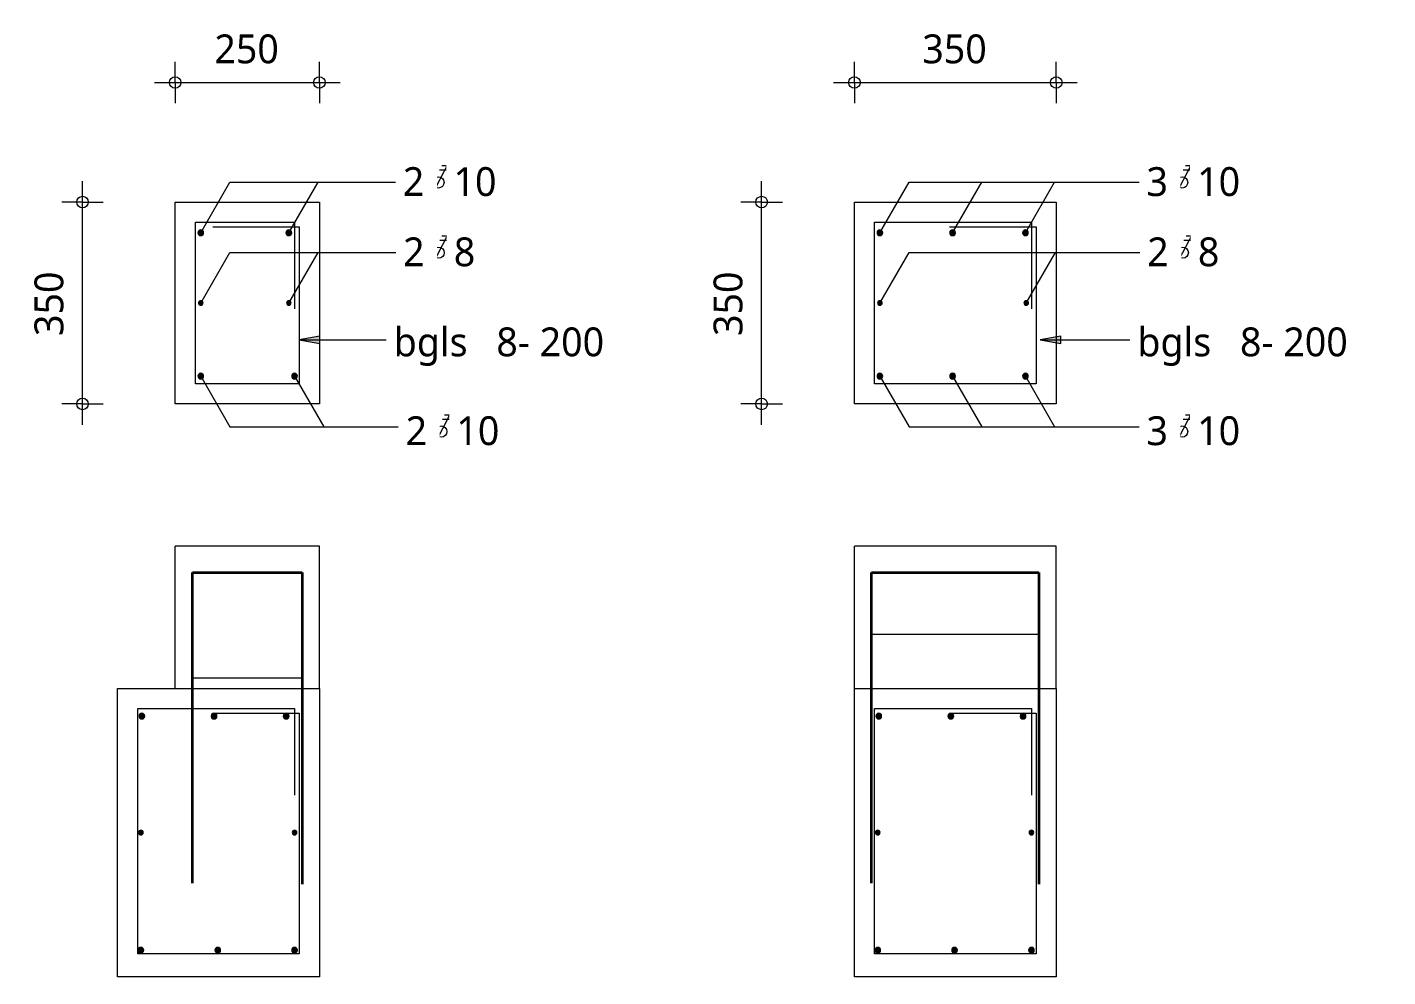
# Model space of a CAD drawing. Header units: millimetres. Extents: x -3388 to 20400, y -422 to 11347.
# Drawn here: x 18041 to 20400, y 1645 to 3292 of the extents above; entities that cross this region are included whole.
import ezdxf

# ---------------------------------------------------------------- set-up
doc = ezdxf.new("R2010")
doc.units = ezdxf.units.MM
for name, color, linetype, lineweight in [('A-ANNO-DIMS', 211, 'Continuous', 13), ('A-ANNO-DIMS-20', 211, 'Continuous', 13), ('A-DETL', 90, 'Continuous', 13), ('A-DETL-GENF', 92, 'Continuous', 18), ('A-DETL-IDEN', 3, 'Continuous', 18), ('A-DETL-MEDM', 33, 'Continuous', 18)]:
    doc.layers.add(name, color=color, linetype=linetype, lineweight=lineweight)
doc.styles.add('Segoe UI_1', font='segoeui.ttf', dxfattribs={"height": 50})
doc.dimstyles.new('2_5_mm', dxfattribs={"dimscale": 304.8, "dimtxt": 52.368197, "dimasz": 0.065617, "dimexe": 0.11811, "dimexo": 0.0625, "dimgap": 0.059055, "dimtad": 1, "dimdec": 0, "dimzin": 0, "dimdsep": 46, "dimtxsty": 'Segoe UI_1', "dimblk1": 'DOTBLANK', "dimblk2": 'DOTBLANK', "dimsah": 1, "dimcen": 0.09, "dimdle": 0.11811, "dimazin": 0, "dimtfac": 1, "dimtdec": 4, "dimtix": 1, "dimtmove": 0, "dimatfit": 3, "dimfxl": 0.11811, "dimfxlon": 1, "dimtvp": 1, "dimtfill": 1, "dimtolj": 1, "dimtzin": 0, "dimarcsym": 2})

# ---------------------------------------------------------------- blocks, each defined once
blk = doc.blocks.new('28 balk - Type 1 dekking 35_40-4424362-Details Wapening')
at = {"layer": 'A-DETL-MEDM'}
for p, q in [((0, 350), (250, 350)), ((0, 0), (0, 350)), ((250, 350), (250, 0)), ((250, 0), (0, 0))]:
    blk.add_line(p, q, dxfattribs=at)
blk = doc.blocks.new('28 beugels - rond 8-4424741-Details Wapening')
at = {"layer": 'A-DETL-MEDM'}
for p, q in [((0, 280), (172, 280)), ((0, 0), (0, 280)), ((30, 272), (180, 272)), ((172, 280), (172, 130)), ((180, 272), (180, 0)), ((180, 0), (0, 0))]:
    blk.add_line(p, q, dxfattribs=at)
blk = doc.blocks.new('28 reeks_staven - Type 1-4440192-Details Wapening')
at = {"layer": 'A-DETL-GENF'}
for points in [[(0, -5), (1.3, -4.8), (2.5, -4.3), (3.5, -3.5), (4.3, -2.5), (4.8, -1.3), (5, 0), (4.8, 1.3), (4.3, 2.5), (3.5, 3.5), (2.5, 4.3), (1.3, 4.8), (0, 5), (-1.3, 4.8), (-2.5, 4.3), (-3.5, 3.5), (-4.3, 2.5), (-4.8, 1.3), (-5, 0), (-4.8, -1.3), (-4.3, -2.5), (-3.5, -3.5), (-2.5, -4.3), (-1.3, -4.8)], [(152.7, -5), (154, -4.8), (155.2, -4.3), (156.3, -3.5), (157.1, -2.5), (157.6, -1.3), (157.7, 0), (157.6, 1.3), (157.1, 2.5), (156.3, 3.5), (155.2, 4.3), (154, 4.8), (152.7, 5), (151.4, 4.8), (150.2, 4.3), (149.2, 3.5), (148.4, 2.5), (147.9, 1.3), (147.7, 0), (147.9, -1.3), (148.4, -2.5), (149.2, -3.5), (150.2, -4.3), (151.4, -4.8)]]:
    blk.add_hatch(color=256, dxfattribs=at).paths.add_polyline_path(points)
for p, q in [((0, 0), (50.7, 87.8)), ((50.7, 87.8), (352.7, 87.8)), ((152.7, 0), (203.4, 87.8))]:
    blk.add_line(p, q, dxfattribs=at)
at = {"layer": 'A-DETL-MEDM'}
for centre, start, end in [((0, 0), 360, 180), ((0, 0), 180, 360), ((152.7, 0), 0, 180), ((152.7, 0), 180, 360)]:
    blk.add_arc(centre, 5, start, end, dxfattribs=at)
blk = doc.blocks.new('28 reeks_staven - Type 1-4440221-Details Wapening')
at = {"layer": 'A-DETL-GENF'}
for points in [[(0, -5), (1.3, -4.8), (2.5, -4.3), (3.5, -3.5), (4.3, -2.5), (4.8, -1.3), (5, 0), (4.8, 1.3), (4.3, 2.5), (3.5, 3.5), (2.5, 4.3), (1.3, 4.8), (0, 5), (-1.3, 4.8), (-2.5, 4.3), (-3.5, 3.5), (-4.3, 2.5), (-4.8, 1.3), (-5, 0), (-4.8, -1.3), (-4.3, -2.5), (-3.5, -3.5), (-2.5, -4.3), (-1.3, -4.8)], [(162.7, -5), (164, -4.8), (165.2, -4.3), (166.2, -3.5), (167, -2.5), (167.5, -1.3), (167.7, 0), (167.5, 1.3), (167, 2.5), (166.2, 3.5), (165.2, 4.3), (164, 4.8), (162.7, 5), (161.4, 4.8), (160.2, 4.3), (159.1, 3.5), (158.3, 2.5), (157.8, 1.3), (157.7, 0), (157.8, -1.3), (158.3, -2.5), (159.1, -3.5), (160.2, -4.3), (161.4, -4.8)]]:
    blk.add_hatch(color=256, dxfattribs=at).paths.add_polyline_path(points)
for p, q in [((0, 0), (50.7, -87.8)), ((162.7, 0), (213.3, -87.8)), ((50.7, -87.8), (362.7, -87.8))]:
    blk.add_line(p, q, dxfattribs=at)
at = {"layer": 'A-DETL-MEDM'}
for centre, start, end in [((0, 0), 0, 180), ((162.7, 0), 0, 180), ((162.7, 0), 180, 360), ((0, 0), 180, 360)]:
    blk.add_arc(centre, 5, start, end, dxfattribs=at)
blk = doc.blocks.new('28 reeks_staven - Type 1-4440250-Details Wapening')
at = {"layer": 'A-DETL-GENF'}
for points in [[(0, -5), (1.3, -4.8), (2.5, -4.3), (3.5, -3.5), (4.3, -2.5), (4.8, -1.3), (5, 0), (4.8, 1.3), (4.3, 2.5), (3.5, 3.5), (2.5, 4.3), (1.3, 4.8), (0, 5), (-1.3, 4.8), (-2.5, 4.3), (-3.5, 3.5), (-4.3, 2.5), (-4.8, 1.3), (-5, 0), (-4.8, -1.3), (-4.3, -2.5), (-3.5, -3.5), (-2.5, -4.3), (-1.3, -4.8)], [(125, -5), (126.3, -4.8), (127.5, -4.3), (128.6, -3.5), (129.4, -2.4), (129.9, -1.3), (130, 0), (129.9, 1.3), (129.4, 2.5), (128.6, 3.5), (127.5, 4.3), (126.3, 4.8), (125, 5), (123.8, 4.8), (122.5, 4.3), (121.5, 3.5), (120.7, 2.5), (120.2, 1.3), (120, 0), (120.2, -1.3), (120.7, -2.5), (121.5, -3.5), (122.5, -4.3), (123.8, -4.8)], [(250.1, -5), (251.4, -4.8), (252.6, -4.3), (253.6, -3.5), (254.5, -2.4), (254.9, -1.3), (255.1, 0), (254.9, 1.3), (254.4, 2.5), (253.6, 3.5), (252.6, 4.3), (251.4, 4.8), (250.1, 5), (248.8, 4.8), (247.6, 4.3), (246.6, 3.5), (245.8, 2.5), (245.3, 1.3), (245.1, 0), (245.3, -1.3), (245.8, -2.5), (246.6, -3.5), (247.6, -4.3), (248.8, -4.8)]]:
    blk.add_hatch(color=256, dxfattribs=at).paths.add_polyline_path(points)
at = {"layer": 'A-DETL-MEDM'}
for centre, start, end in [((0, 0), 360, 180), ((0, 0), 180, 360), ((125, 0), 360, 180), ((125, 0), 180, 360), ((250.1, 0), 0, 180), ((250.1, 0), 180, 360)]:
    blk.add_arc(centre, 5, start, end, dxfattribs=at)
blk = doc.blocks.new('28 balk - Type 1 dekking 35_40-4424357-Details Wapening')
at = {"layer": 'A-DETL-MEDM'}
for p, q in [((0, 500), (350, 500)), ((0, 0), (0, 500)), ((350, 500), (350, 0)), ((350, 0), (0, 0))]:
    blk.add_line(p, q, dxfattribs=at)
blk = doc.blocks.new('28 beugels - rond 8-V5-Details Wapening')
at = {"layer": 'A-DETL-MEDM'}
for p, q in [((0, 425), (272, 425)), ((0, 0), (0, 425)), ((272, 425), (272, 275)), ((130, 417), (280, 417)), ((280, 417), (280, 0)), ((280, 0), (0, 0))]:
    blk.add_line(p, q, dxfattribs=at)
blk = doc.blocks.new('28 reeks_staven - Type 1-4440279-Details Wapening')
at = {"layer": 'A-DETL-GENF'}
for points in [[(0, -5), (1.3, -4.8), (2.5, -4.3), (3.5, -3.5), (4.3, -2.5), (4.8, -1.3), (5, 0), (4.8, 1.3), (4.3, 2.5), (3.5, 3.5), (2.5, 4.3), (1.3, 4.8), (0, 5), (-1.3, 4.8), (-2.5, 4.3), (-3.5, 3.5), (-4.3, 2.5), (-4.8, 1.3), (-5, 0), (-4.8, -1.3), (-4.3, -2.5), (-3.5, -3.5), (-2.5, -4.3), (-1.3, -4.8)], [(133.2, -5), (134.5, -4.8), (135.7, -4.3), (136.7, -3.5), (137.5, -2.5), (138, -1.3), (138.2, 0), (138, 1.3), (137.5, 2.5), (136.7, 3.5), (135.7, 4.3), (134.5, 4.8), (133.2, 5), (131.9, 4.8), (130.7, 4.3), (129.7, 3.5), (128.9, 2.5), (128.4, 1.3), (128.2, 0), (128.4, -1.3), (128.9, -2.5), (129.7, -3.5), (130.7, -4.3), (131.9, -4.8)], [(266.4, -5), (267.7, -4.8), (268.9, -4.3), (269.9, -3.5), (270.7, -2.5), (271.2, -1.3), (271.4, 0), (271.2, 1.3), (270.7, 2.5), (269.9, 3.5), (268.9, 4.3), (267.7, 4.8), (266.4, 5), (265.1, 4.8), (263.9, 4.3), (262.9, 3.5), (262.1, 2.5), (261.6, 1.3), (261.4, 0), (261.6, -1.3), (262.1, -2.5), (262.9, -3.5), (263.9, -4.3), (265.1, -4.8)]]:
    blk.add_hatch(color=256, dxfattribs=at).paths.add_polyline_path(points)
at = {"layer": 'A-DETL-MEDM'}
for centre, start, end in [((0, 0), 360, 180), ((0, 0), 180, 360), ((133.2, 0), 0, 180), ((133.2, 0), 180, 360), ((266.4, 0), 0, 180), ((266.4, 0), 180, 360)]:
    blk.add_arc(centre, 5, start, end, dxfattribs=at)
blk = doc.blocks.new('28 reeks_staven - Type 1-4440308-Details Wapening')
at = {"layer": 'A-DETL-GENF'}
for points in [[(0, -4), (1, -3.9), (2, -3.5), (2.8, -2.8), (3.5, -2), (3.9, -1), (4, 0), (3.9, 1), (3.5, 2), (2.8, 2.8), (2, 3.5), (1, 3.9), (0, 4), (-1, 3.9), (-2, 3.5), (-2.8, 2.8), (-3.5, 2), (-3.9, 1), (-4, 0), (-3.9, -1), (-3.5, -2), (-2.8, -2.8), (-2, -3.5), (-1, -3.9)], [(266.4, -4), (267.4, -3.9), (268.4, -3.5), (269.2, -2.8), (269.9, -2), (270.3, -1), (270.4, 0), (270.3, 1), (269.9, 2), (269.2, 2.8), (268.4, 3.5), (267.4, 3.9), (266.4, 4), (265.4, 3.9), (264.4, 3.5), (263.6, 2.8), (262.9, 2), (262.5, 1), (262.4, 0), (262.5, -1), (262.9, -2), (263.6, -2.8), (264.4, -3.5), (265.4, -3.9)]]:
    blk.add_hatch(color=256, dxfattribs=at).paths.add_polyline_path(points)
at = {"layer": 'A-DETL-MEDM'}
for centre, start, end in [((0, 0), 360, 180), ((0, 0), 180, 360), ((266.4, 0), 0, 180), ((266.4, 0), 180, 360)]:
    blk.add_arc(centre, 4, start, end, dxfattribs=at)
blk = doc.blocks.new('28 reeks_staven - Type 1-4440336-Details Wapening')
at = {"layer": 'A-DETL-GENF'}
for points in [[(0, -4), (1, -3.9), (2, -3.5), (2.8, -2.8), (3.5, -2), (3.9, -1), (4, 0), (3.9, 1), (3.5, 2), (2.8, 2.8), (2, 3.5), (1, 3.9), (0, 4), (-1, 3.9), (-2, 3.5), (-2.8, 2.8), (-3.5, 2), (-3.9, 1), (-4, 0), (-3.9, -1), (-3.5, -2), (-2.8, -2.8), (-2, -3.5), (-1, -3.9)], [(152.7, -4), (153.8, -3.9), (154.7, -3.5), (155.6, -2.8), (156.2, -2), (156.6, -1), (156.7, 0), (156.6, 1), (156.2, 2), (155.6, 2.8), (154.7, 3.5), (153.8, 3.9), (152.7, 4), (151.7, 3.9), (150.7, 3.5), (149.9, 2.8), (149.3, 2), (148.9, 1), (148.7, 0), (148.9, -1), (149.3, -2), (149.9, -2.8), (150.7, -3.5), (151.7, -3.9)]]:
    blk.add_hatch(color=256, dxfattribs=at).paths.add_polyline_path(points)
for p, q in [((0, 0), (50.7, 87.8)), ((50.7, 87.8), (352.7, 87.8)), ((152.7, 0), (203.4, 87.8))]:
    blk.add_line(p, q, dxfattribs=at)
at = {"layer": 'A-DETL-MEDM'}
for centre, start, end in [((0, 0), 360, 180), ((0, 0), 180, 360), ((152.7, 0), 0, 180), ((152.7, 0), 180, 360)]:
    blk.add_arc(centre, 4, start, end, dxfattribs=at)
blk = doc.blocks.new('28 balk - Type 1 dekking 35_40-4424360-Details Wapening')
at = {"layer": 'A-DETL-MEDM'}
for p, q in [((0, 350), (350, 350)), ((0, 0), (0, 350)), ((350, 350), (350, 0)), ((350, 0), (0, 0))]:
    blk.add_line(p, q, dxfattribs=at)
blk = doc.blocks.new('28 beugels - rond 8-4424742-Details Wapening')
at = {"layer": 'A-DETL-MEDM'}
for p, q in [((0, 280), (272, 280)), ((0, 0), (0, 280)), ((130, 272), (280, 272)), ((272, 280), (272, 130)), ((280, 272), (280, 0)), ((280, 0), (0, 0))]:
    blk.add_line(p, q, dxfattribs=at)
blk = doc.blocks.new('28 reeks_staven - Type 1-4440364-Details Wapening')
at = {"layer": 'A-DETL-GENF'}
for points in [[(0, -5), (1.3, -4.8), (2.5, -4.3), (3.5, -3.5), (4.3, -2.5), (4.8, -1.3), (5, 0), (4.8, 1.3), (4.3, 2.5), (3.5, 3.5), (2.5, 4.3), (1.3, 4.8), (0, 5), (-1.3, 4.8), (-2.5, 4.3), (-3.5, 3.5), (-4.3, 2.5), (-4.8, 1.3), (-5, 0), (-4.8, -1.3), (-4.3, -2.5), (-3.5, -3.5), (-2.5, -4.3), (-1.3, -4.8)], [(126.1, -5), (127.4, -4.8), (128.6, -4.3), (129.6, -3.5), (130.4, -2.5), (130.9, -1.3), (131.1, 0), (130.9, 1.3), (130.4, 2.5), (129.6, 3.5), (128.6, 4.3), (127.4, 4.8), (126.1, 5), (124.8, 4.8), (123.6, 4.3), (122.6, 3.5), (121.8, 2.5), (121.3, 1.3), (121.1, 0), (121.3, -1.3), (121.8, -2.5), (122.6, -3.5), (123.6, -4.3), (124.8, -4.8)], [(252.2, -5), (253.5, -4.8), (254.7, -4.3), (255.7, -3.5), (256.5, -2.5), (257, -1.3), (257.2, 0), (257, 1.3), (256.5, 2.5), (255.7, 3.5), (254.7, 4.3), (253.5, 4.8), (252.2, 5), (250.9, 4.8), (249.7, 4.3), (248.6, 3.5), (247.8, 2.5), (247.3, 1.3), (247.2, 0), (247.3, -1.3), (247.8, -2.5), (248.6, -3.5), (249.7, -4.3), (250.9, -4.8)]]:
    blk.add_hatch(color=256, dxfattribs=at).paths.add_polyline_path(points)
for p, q in [((0, 0), (50.7, 87.8)), ((50.7, 87.8), (452.2, 87.8)), ((126.1, 0), (176.8, 87.8)), ((252.2, 0), (302.8, 87.8))]:
    blk.add_line(p, q, dxfattribs=at)
at = {"layer": 'A-DETL-MEDM'}
for centre, start, end in [((0, 0), 360, 180), ((0, 0), 180, 360), ((126.1, 0), 360, 180), ((126.1, 0), 180, 360), ((252.2, 0), 0, 180), ((252.2, 0), 180, 360)]:
    blk.add_arc(centre, 5, start, end, dxfattribs=at)
blk = doc.blocks.new('28 reeks_staven - Type 1-4440393-Details Wapening')
at = {"layer": 'A-DETL-GENF'}
for points in [[(0, -5), (1.3, -4.8), (2.5, -4.3), (3.5, -3.5), (4.3, -2.5), (4.8, -1.3), (5, 0), (4.8, 1.3), (4.3, 2.5), (3.5, 3.5), (2.5, 4.3), (1.3, 4.8), (0, 5), (-1.3, 4.8), (-2.5, 4.3), (-3.5, 3.5), (-4.3, 2.5), (-4.8, 1.3), (-5, 0), (-4.8, -1.3), (-4.3, -2.5), (-3.5, -3.5), (-2.5, -4.3), (-1.3, -4.8)], [(126.1, -5), (127.4, -4.8), (128.6, -4.3), (129.6, -3.5), (130.4, -2.5), (130.9, -1.3), (131.1, 0), (130.9, 1.3), (130.4, 2.5), (129.6, 3.5), (128.6, 4.3), (127.4, 4.8), (126.1, 5), (124.8, 4.8), (123.6, 4.3), (122.6, 3.5), (121.8, 2.5), (121.3, 1.3), (121.1, 0), (121.3, -1.3), (121.8, -2.5), (122.6, -3.5), (123.6, -4.3), (124.8, -4.8)], [(252.2, -5), (253.5, -4.8), (254.7, -4.3), (255.7, -3.5), (256.5, -2.5), (257, -1.3), (257.2, 0), (257, 1.3), (256.5, 2.5), (255.7, 3.5), (254.7, 4.3), (253.5, 4.8), (252.2, 5), (250.9, 4.8), (249.7, 4.3), (248.6, 3.5), (247.8, 2.5), (247.3, 1.3), (247.2, 0), (247.3, -1.3), (247.8, -2.5), (248.6, -3.5), (249.7, -4.3), (250.9, -4.8)]]:
    blk.add_hatch(color=256, dxfattribs=at).paths.add_polyline_path(points)
for p, q in [((0, 0), (50.7, -87.8)), ((126.1, 0), (176.8, -87.8)), ((252.2, 0), (302.8, -87.8)), ((50.7, -87.8), (452.2, -87.8))]:
    blk.add_line(p, q, dxfattribs=at)
at = {"layer": 'A-DETL-MEDM'}
for centre, start, end in [((0, 0), 0, 180), ((126.1, 0), 0, 180), ((252.2, 0), 0, 180), ((252.2, 0), 180, 360), ((0, 0), 180, 360), ((126.1, 0), 180, 360)]:
    blk.add_arc(centre, 5, start, end, dxfattribs=at)
blk = doc.blocks.new('28 reeks_staven - Type 1-4440422-Details Wapening')
at = {"layer": 'A-DETL-GENF'}
for points in [[(0, -4), (1, -3.9), (2, -3.5), (2.8, -2.8), (3.5, -2), (3.9, -1), (4, 0), (3.9, 1), (3.5, 2), (2.8, 2.8), (2, 3.5), (1, 3.9), (0, 4), (-1, 3.9), (-2, 3.5), (-2.8, 2.8), (-3.5, 2), (-3.9, 1), (-4, 0), (-3.9, -1), (-3.5, -2), (-2.8, -2.8), (-2, -3.5), (-1, -3.9)], [(253.7, -4), (254.7, -3.9), (255.7, -3.5), (256.5, -2.8), (257.1, -2), (257.5, -1), (257.7, 0), (257.5, 1), (257.1, 2), (256.5, 2.8), (255.7, 3.5), (254.7, 3.9), (253.7, 4), (252.6, 3.9), (251.7, 3.5), (250.8, 2.8), (250.2, 2), (249.8, 1), (249.7, 0), (249.8, -1), (250.2, -2), (250.8, -2.8), (251.7, -3.5), (252.6, -3.9)]]:
    blk.add_hatch(color=256, dxfattribs=at).paths.add_polyline_path(points)
for p, q in [((0, 0), (50.7, 87.8)), ((50.7, 87.8), (453.7, 87.8)), ((253.7, 0), (304.3, 87.8))]:
    blk.add_line(p, q, dxfattribs=at)
at = {"layer": 'A-DETL-MEDM'}
for centre, start, end in [((0, 0), 360, 180), ((0, 0), 180, 360), ((253.7, 0), 360, 180), ((253.7, 0), 180, 360)]:
    blk.add_arc(centre, 4, start, end, dxfattribs=at)
blk = doc.blocks.new('28_TAG_DI_wapening - 2_5 aantal_diameter-3658683-Details Wapening')
at = {"layer": 'A-DETL-IDEN'}
for p, q in [((-3.63, -1.31), (-2.23, 1.39)), ((-1.87, 1.21), (-2.78, 1.21)), ((-2.06, 0.84), (-2.97, 0.84))]:
    blk.add_line(p, q, dxfattribs=at)
blk.add_circle((-3.06, -0.22), 0.483, dxfattribs=at)
blk = doc.blocks.new('DIMBLOCK70-Details Wapening')
at = {"layer": 'A-ANNO-DIMS-20'}
for p, q in [((18298, 3195.8), (18298, 3231.8)), ((18548, 3195.8), (18548, 3231.8)), ((18262, 3195.8), (18584, 3195.8)), ((18298, 3195.8), (18298, 3159.8)), ((18548, 3195.8), (18548, 3159.8))]:
    blk.add_line(p, q, dxfattribs=at)
for centre in [(18298, 3195.8), (18548, 3195.8)]:
    blk.add_circle(centre, 10, dxfattribs=at)
at = {"layer": 'A-ANNO-DIMS-20', "color": 0, "insert": (18365.9, 3279), "char_height": 50, "width": 137.109, "attachment_point": 1, "line_spacing_factor": 1.142579, "style": 'Segoe UI_1', "bg_fill": 3, "box_fill_scale": 1.25, "bg_fill_color": 9, "bg_fill_true_color": 13158600, "bg_fill_transparency": 0}
blk.add_mtext('250', dxfattribs=at)
blk = doc.blocks.new('_DotBlank')
at = {"color": 0, "linetype": 'ByBlock', "lineweight": -2}
blk.add_line((-0.5, 0), (-1, 0), dxfattribs=at)
blk.add_circle((0, 0), 0.5, dxfattribs=at)
blk = doc.blocks.new('DIMBLOCK71-Details Wapening')
at = {"layer": 'A-ANNO-DIMS-20'}
for p, q in [((18137.2, 2602.4), (18137.2, 3024.4)), ((18137.2, 2988.4), (18101.2, 2988.4)), ((18137.2, 2988.4), (18173.2, 2988.4)), ((18137.2, 2638.4), (18101.2, 2638.4)), ((18137.2, 2638.4), (18173.2, 2638.4))]:
    blk.add_line(p, q, dxfattribs=at)
for centre in [(18137.2, 2988.4), (18137.2, 2638.4)]:
    blk.add_circle(centre, 10, dxfattribs=at)
at = {"layer": 'A-ANNO-DIMS-20', "color": 0, "insert": (18054, 2756.2), "char_height": 50, "width": 137.109, "attachment_point": 1, "rotation": 90, "line_spacing_factor": 1.142579, "style": 'Segoe UI_1', "bg_fill": 3, "box_fill_scale": 1.25, "bg_fill_color": 9, "bg_fill_true_color": 13158600, "bg_fill_transparency": 0}
blk.add_mtext('350', dxfattribs=at)
blk = doc.blocks.new('28_TAG_DI_wapening - 2_5 omschrijving_diameter_hoh-3658684-Details Wapening')
at = {"layer": 'A-DETL-IDEN'}
for p, q in [((-3.63, -1.31), (-2.23, 1.39)), ((-1.87, 1.21), (-2.78, 1.21)), ((-2.06, 0.84), (-2.97, 0.84))]:
    blk.add_line(p, q, dxfattribs=at)
blk.add_circle((-3.06, -0.22), 0.483, dxfattribs=at)
blk = doc.blocks.new('DIMBLOCK72-Details Wapening')
at = {"layer": 'A-ANNO-DIMS-20'}
for p, q in [((19475.4, 3195.8), (19475.4, 3231.8)), ((19825.4, 3195.8), (19825.4, 3231.8)), ((19439.4, 3195.8), (19861.4, 3195.8)), ((19475.4, 3195.8), (19475.4, 3159.8)), ((19825.4, 3195.8), (19825.4, 3159.8))]:
    blk.add_line(p, q, dxfattribs=at)
for centre in [(19475.4, 3195.8), (19825.4, 3195.8)]:
    blk.add_circle(centre, 10, dxfattribs=at)
at = {"layer": 'A-ANNO-DIMS-20', "color": 0, "insert": (19593.2, 3279), "char_height": 50, "width": 137.109, "attachment_point": 1, "line_spacing_factor": 1.142579, "style": 'Segoe UI_1', "bg_fill": 3, "box_fill_scale": 1.25, "bg_fill_color": 9, "bg_fill_true_color": 13158600, "bg_fill_transparency": 0}
blk.add_mtext('350', dxfattribs=at)
blk = doc.blocks.new('DIMBLOCK73-Details Wapening')
at = {"layer": 'A-ANNO-DIMS-20'}
for p, q in [((19314.6, 2602.4), (19314.6, 3024.4)), ((19314.6, 2988.4), (19278.6, 2988.4)), ((19314.6, 2988.4), (19350.6, 2988.4)), ((19314.6, 2638.4), (19278.6, 2638.4)), ((19314.6, 2638.4), (19350.6, 2638.4))]:
    blk.add_line(p, q, dxfattribs=at)
for centre in [(19314.6, 2988.4), (19314.6, 2638.4)]:
    blk.add_circle(centre, 10, dxfattribs=at)
at = {"layer": 'A-ANNO-DIMS-20', "color": 0, "insert": (19231.3, 2756.2), "char_height": 50, "width": 137.109, "attachment_point": 1, "rotation": 90, "line_spacing_factor": 1.142579, "style": 'Segoe UI_1', "bg_fill": 3, "box_fill_scale": 1.25, "bg_fill_color": 9, "bg_fill_true_color": 13158600, "bg_fill_transparency": 0}
blk.add_mtext('350', dxfattribs=at)

msp = doc.modelspace()

# ---------------------------------------------------------------- hatches: boundary and pattern name
at = {"layer": 'A-DETL-IDEN'}
for points in [[(18513, 2749.4), (18549, 2743), (18549, 2755.7)], [(19797.4, 2749.4), (19833.4, 2743), (19833.4, 2755.7)]]:
    msp.add_hatch(color=256, dxfattribs=at).paths.add_polyline_path(points)

# ---------------------------------------------------------------- linework, layer by layer
at = {"layer": 'A-DETL', "lineweight": 18}
for p, q in [((18548, 2392.1), (18298, 2392.1)), ((18298, 2145.3), (18298, 2392.1)), ((18548, 2392.1), (18298, 2392.1)), ((18548, 2145.3), (18548, 2392.1)), ((18548, 2145.3), (18548, 2392.1)), ((19825.4, 2392.1), (19475.4, 2392.1)), ((19475.4, 2145.3), (19475.4, 2392.1)), ((19825.4, 2392.1), (19475.4, 2392.1)), ((19825.4, 2145.3), (19825.4, 2392.1)), ((19825.4, 2145.3), (19825.4, 2392.1)), ((19505.4, 2239), (19795.4, 2239)), ((18328, 2163.7), (18518, 2163.7))]:
    msp.add_line(p, q, dxfattribs=at)
at = {"layer": 'A-DETL', "lineweight": 35}
for p, q in [((18328, 1807.5), (18328, 2346.1)), ((18328, 2346.1), (18518, 2346.1)), ((18518, 2346.1), (18518, 1806.1)), ((19505.4, 1807.5), (19505.4, 2346.1)), ((19505.4, 2346.1), (19795.4, 2346.1)), ((19795.4, 2346.1), (19795.4, 1806.1))]:
    msp.add_line(p, q, dxfattribs=at)
at = {"layer": 'A-DETL-IDEN'}
for p, q in [((18549, 2755.7), (18513, 2749.4)), ((18513, 2749.4), (18549, 2743)), ((18513, 2749.4), (18676.8, 2749.4)), ((18549, 2743), (18549, 2755.7)), ((19833.4, 2755.7), (19797.4, 2749.4)), ((19797.4, 2749.4), (19833.4, 2743)), ((19797.4, 2749.4), (19966, 2749.4)), ((19833.4, 2743), (19833.4, 2755.7))]:
    msp.add_line(p, q, dxfattribs=at)

# ---------------------------------------------------------------- block references
at = {"layer": 'A-DETL-GENF'}
for name, p in [('28 reeks_staven - Type 1-4440192-Details Wapening', (18342.3, 2935.2)), ('28 reeks_staven - Type 1-4440364-Details Wapening', (19519.7, 2935.2)), ('28 reeks_staven - Type 1-4440336-Details Wapening', (18342.3, 2813.4)), ('28 reeks_staven - Type 1-4440422-Details Wapening', (19519.7, 2813.4)), ('28 reeks_staven - Type 1-4440221-Details Wapening', (18342.3, 2686.6)), ('28 reeks_staven - Type 1-4440393-Details Wapening', (19519.7, 2686.6))]:
    msp.add_blockref(name, p, dxfattribs=at)
at = {"layer": 'A-DETL-IDEN', "xscale": 19.99999999999999, "yscale": 19.99999999999999, "zscale": 19.99999999999999}
for name, p in [('28_TAG_DI_wapening - 2_5 aantal_diameter-3658683-Details Wapening', (18815.6, 3026.8)), ('28_TAG_DI_wapening - 2_5 aantal_diameter-3658683-Details Wapening', (20104.9, 3026.8)), ('28_TAG_DI_wapening - 2_5 aantal_diameter-3658683-Details Wapening', (18816.1, 2905)), ('28_TAG_DI_wapening - 2_5 aantal_diameter-3658683-Details Wapening', (20106.1, 2905)), ('28_TAG_DI_wapening - 2_5 omschrijving_diameter_hoh-3658684-Details Wapening', (18889.8, 2748.9)), ('28_TAG_DI_wapening - 2_5 omschrijving_diameter_hoh-3658684-Details Wapening', (20179.1, 2748.9)), ('28_TAG_DI_wapening - 2_5 aantal_diameter-3658683-Details Wapening', (18820.6, 2594.9)), ('28_TAG_DI_wapening - 2_5 aantal_diameter-3658683-Details Wapening', (20104.9, 2594.9))]:
    msp.add_blockref(name, p, dxfattribs=at)
at = {"layer": 'A-DETL-MEDM'}
for name, p in [('28 balk - Type 1 dekking 35_40-4424362-Details Wapening', (18298, 2638.4)), ('28 balk - Type 1 dekking 35_40-4424360-Details Wapening', (19475.4, 2638.4)), ('28 beugels - rond 8-4424741-Details Wapening', (18333, 2673.4)), ('28 beugels - rond 8-4424742-Details Wapening', (19510.4, 2673.4)), ('28 balk - Type 1 dekking 35_40-4424357-Details Wapening', (18198, 1645.3)), ('28 balk - Type 1 dekking 35_40-4424357-Details Wapening', (19475.4, 1645.3)), ('28 beugels - rond 8-V5-Details Wapening', (18233, 1685.3)), ('28 reeks_staven - Type 1-4440250-Details Wapening', (18240.3, 2097.3)), ('28 beugels - rond 8-V5-Details Wapening', (19510.4, 1685.3)), ('28 reeks_staven - Type 1-4440250-Details Wapening', (19517.7, 2097.3)), ('28 reeks_staven - Type 1-4440308-Details Wapening', (18238.6, 1895.3)), ('28 reeks_staven - Type 1-4440308-Details Wapening', (19516, 1895.3)), ('28 reeks_staven - Type 1-4440279-Details Wapening', (18238.6, 1691.3)), ('28 reeks_staven - Type 1-4440279-Details Wapening', (19516, 1691.3))]:
    msp.add_blockref(name, p, dxfattribs=at)

# ---------------------------------------------------------------- dimensions: what is measured, and where the dimension line sits
at = {"layer": 'A-ANNO-DIMS'}
for base, p1, p2, override, picture, middle in [((18548, 3195.8), (18298, 3159.8), (18548, 3159.8), {"dimpost": '<>', "dimfxl": 250}, 'DIMBLOCK70-Details Wapening', (18423, 3239.7)), ((19825.4, 3195.8), (19475.4, 3159.8), (19825.4, 3159.8), {"dimpost": '<>', "dimfxl": 350}, 'DIMBLOCK72-Details Wapening', (19650.4, 3239.7))]:
    dim = msp.add_linear_dim(base=base, p1=p1, p2=p2, dimstyle='2_5_mm', override=override, dxfattribs=at)
    dim.commit()
    dim.dimension.update_dxf_attribs({"geometry": picture, "text_midpoint": middle})
for base, p1, p2, picture, middle in [((18137.2, 2988.4), (18173.2, 2638.4), (18173.2, 2988.4), 'DIMBLOCK71-Details Wapening', (18093.3, 2813.4)), ((19314.6, 2988.4), (19350.6, 2638.4), (19350.6, 2988.4), 'DIMBLOCK73-Details Wapening', (19270.7, 2813.4))]:
    dim = msp.add_linear_dim(base=base, p1=p1, p2=p2, angle=90, dimstyle='2_5_mm', override={"dimpost": '<>', "dimfxl": 350}, dxfattribs=at)
    dim.commit()
    dim.dimension.update_dxf_attribs({"geometry": picture, "text_midpoint": middle})

# ---------------------------------------------------------------- next in the draw order: texts
at = {"layer": 'A-DETL-IDEN', "lineweight": 13, "char_height": 50, "attachment_point": 1, "style": 'Segoe UI_1', "bg_fill": 3, "box_fill_scale": 1.25, "bg_fill_color": 9, "bg_fill_true_color": 13158600, "bg_fill_transparency": 0}
for s, insert, width in [('2', (18692.6, 3048.9), 46.498), ('10', (18780.5, 3048.9), 92.996), ('3', (19981.8, 3048.9), 46.498), ('10', (20069.7, 3048.9), 92.996), ('2', (18693.1, 2927.1), 46.498), ('8', (18781, 2927.1), 46.498), ('2', (19983.1, 2927.1), 46.498), ('8', (20071, 2927.1), 46.498), ('bgls', (18676.8, 2771), 155.527), ('bgls', (19966, 2771), 155.527), ('2', (18697.5, 2617), 46.498), ('10', (18785.5, 2617), 92.996), ('3', (19981.8, 2617), 46.498), ('10', (20069.7, 2617), 92.996)]:
    msp.add_mtext(s, dxfattribs=dict(at, insert=insert, width=width))

# ---------------------------------------------------------------- next in the draw order: texts
at = {"layer": 'A-DETL-IDEN', "lineweight": 13, "char_height": 50, "width": 243.713, "attachment_point": 1, "style": 'Segoe UI_1', "bg_fill": 3, "box_fill_scale": 1.25, "bg_fill_color": 9, "bg_fill_true_color": 13158600, "bg_fill_transparency": 0}
for insert in [(18854.7, 2771), (20143.9, 2771)]:
    msp.add_mtext('8- 200', dxfattribs=dict(at, insert=insert))

doc.saveas('drawing.dxf')
